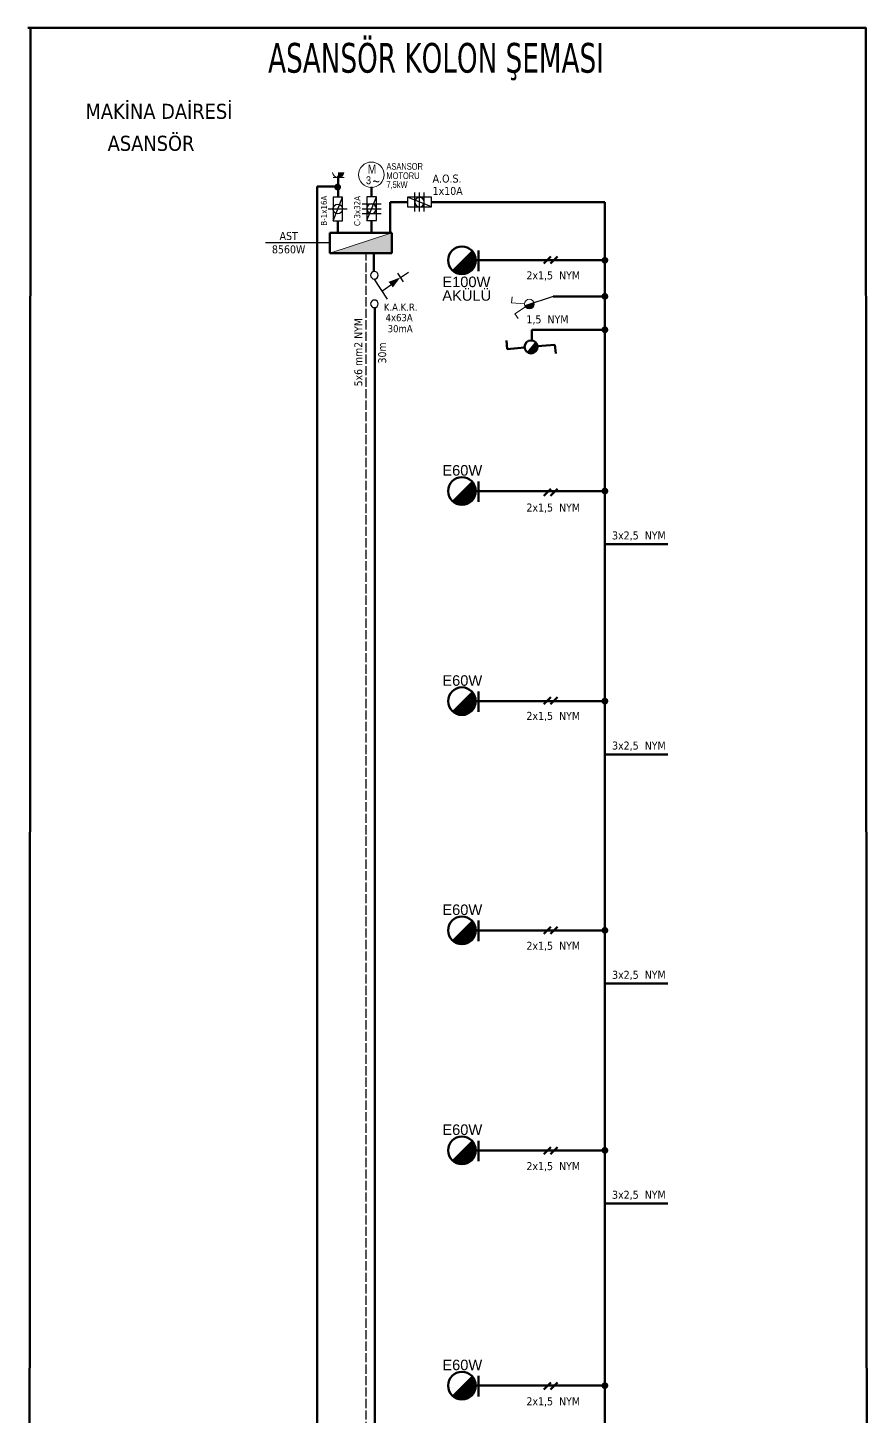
# Model space of a CAD drawing. Header units: millimetres. Extents: x -1335 to 33749, y 2338 to 5277.
# Drawn here: x 19771 to 20868, y 3401 to 5216 of the extents above; entities that cross this region are included whole.
import ezdxf

# ---------------------------------------------------------------- set-up
doc = ezdxf.new("R2010")
doc.units = ezdxf.units.MM
doc.linetypes.add('ACAD_ISO02W100', pattern=[15, 12, -3])
doc.linetypes.add('DASHED', pattern=[0.75, 0.5, -0.25])
for name, color, linetype in [('00-04', 11, 'Continuous'), ('025', 7, 'Continuous'), ('KOLON SEMASI', 7, 'Continuous')]:
    doc.layers.add(name, color=color, linetype=linetype)
for name, color, linetype, lineweight in [('ACIHAZ', 4, 'Continuous', 50), ('AHAT', 4, 'Continuous', 50), ('DUVAR', 7, 'Continuous', 53), ('MAHAL', 151, 'Continuous', 0), ('SEMBOL', 51, 'Continuous', 0), ('SINGLE_LINE_TEXT', 2, 'Continuous', 20)]:
    doc.layers.add(name, color=color, linetype=linetype, lineweight=lineweight)
doc.layers.add('aydınlatma', color=7, linetype='Continuous', lineweight=30, true_color=0xff6526)
doc.layers.add('elemanlar', color=7, linetype='Continuous', lineweight=9, true_color=0xd90808)
doc.styles.add('ROMANS', font='tahoma.ttf')
doc.styles.get("Standard").update_dxf_attribs({"font": 'arial.ttf'})

# ---------------------------------------------------------------- blocks, each defined once
blk = doc.blocks.new('A$C47DF4D33')
at = {"linetype": 'ByBlock'}
for q in [(0, 19), (0, 0)]:
    blk.add_line((0, 10.2), q, dxfattribs=at)
at = {"color": 0, "linetype": 'ByBlock'}
blk.add_arc((9.6, 10.1), 9.6, 94.8559, 265.1441, dxfattribs=at)
blk = doc.blocks.new('A$C07002ADE')
at = {"layer": 'aydınlatma'}
blk.add_hatch(color=0, dxfattribs=at).paths.add_polyline_path([(8.8, 10.3), (0, 10.3), (0, 0.6, 0.393358)])
at = {"xscale": -1}
blk.add_blockref('A$C47DF4D33', (8.8, 0), dxfattribs=at)
blk = doc.blocks.new('etanjpriz')
blk.add_blockref('A$C07002ADE', (-8.8, -10.1))
blk = doc.blocks.new('3AOS')
at = {"color": 11, "linetype": 'Continuous'}
for p, q in [((0, -5), (0, 5)), ((0, 5), (25, 5)), ((7.5, -10), (7.5, 10)), ((12.5, -10), (12.5, 10)), ((17.5, -10), (17.5, 10)), ((25, 5), (25, -5)), ((25, -5), (0, -5))]:
    blk.add_line(p, q, dxfattribs=at)
at = {"color": 11}
blk.add_line((0, -5), (25, 5), dxfattribs=at)
blk.add_circle((12.5, 0), 5, dxfattribs=at)
blk = doc.blocks.new('KAR')
at = {"color": 11, "linetype": 'Continuous'}
for p, q in [((-2, 24.2), (-11, 30.3)), ((-6.3, 27.2), (-0.8, 35.7)), ((-20.8, 7.9), (-11.5, 20.6)), ((-7.9, -0.7), (-29, 13.5))]:
    blk.add_line(p, q, dxfattribs=at)
blk.add_lwpolyline([(-13.9, 17.1, 7.33, 0, 0), (-6.3, 27.1, 0, 0, 0)], format="xyseb", dxfattribs=at)
at = {"color": 11}
for centre in [(-34, 0), (-4, 0)]:
    blk.add_circle(centre, 4, dxfattribs=at)
blk = doc.blocks.new('EEAP')
at = {"layer": 'ACIHAZ', "color": 4}
for p, q in [((0, 21.6), (0, 0)), ((15.9, 17.6), (-14.3, 17.6))]:
    blk.add_line(p, q, dxfattribs=at)
at = {"layer": 'ACIHAZ', "color": 4, "const_width": 20.4}
for points in [[(-7.2, 34.8, 0.414214), (7.2, 34.8, 1)], [(7.2, 34.8, 0.414214), (7.2, 49.2, 1)]]:
    blk.add_lwpolyline(points, format="xyb", dxfattribs=at)
at = {"layer": 'ACIHAZ', "color": 4}
blk.add_circle((0, 42), 20.4, dxfattribs=at)
blk = doc.blocks.new('Anahtar_Komutatör')
at = {"layer": 'SEMBOL'}
for p, q in [((-6.7, 21.6), (-13.8, 19.3)), ((-6.7, 21.6), (-1.9, 5.9)), ((8.4, 21.6), (2.3, 5.8)), ((8.4, 21.6), (15.3, 18.7))]:
    blk.add_line(p, q, dxfattribs=at)
blk.add_circle((0, 0), 6.25, dxfattribs=at)

msp = doc.modelspace()

# ---------------------------------------------------------------- hatches: boundary and pattern name
at = {"layer": 'AHAT', "linetype": 'DASHED', "lineweight": 50}
msp.add_hatch(color=256, dxfattribs=at).paths.add_polyline_path([(20423.1, 4791.9, 0.414214), (20435.1, 4793.1, 0.414214), (20433.9, 4805)])
at = {"layer": 'MAHAL'}
h = msp.add_hatch(color=256, dxfattribs=at)
h.set_gradient(color1=(196, 130, 59), color2=(196, 130, 59), one_color=1, tint=0.5)
h.paths.add_polyline_path([(20246.5, 4920.9), (20246.5, 4947.5), (20165.5, 4920.9)])
at = {"layer": 'SEMBOL'}
h = msp.add_hatch(color=256, dxfattribs=at)
h.dxf.hatch_style = 1
h.paths.add_polyline_path([(20420.3, 4852.2, 0.841147), (20432.5, 4854.4, 0.073713), (20432.2, 4856.2)])

# ---------------------------------------------------------------- linework, layer by layer
at = {"color": 11, "linetype": 'Continuous'}
for p, q in [((20182.2, 4994.2), (20169.8, 4994.2)), ((20169.8, 4994.2), (20169.8, 4963.1)), ((20182.2, 4963.1), (20182.2, 4994.2)), ((20163.5, 4978.7), (20188.5, 4978.7)), ((20169.8, 4963.1), (20182.2, 4963.1))]:
    msp.add_line(p, q, dxfattribs=at)
at = {"color": 11}
msp.add_line((20169.8, 4963.1), (20182.2, 4994.2), dxfattribs=at)
msp.add_circle((20176, 4978.7), 6.23, dxfattribs=at)
at = {"layer": 'ACIHAZ', "color": 4}
for p, q in [((20165.5, 4920.9), (20165.5, 4947.5)), ((20246.5, 4947.5), (20165.5, 4947.5)), ((20246.5, 4920.9), (20246.5, 4947.5)), ((20246.5, 4920.9), (20165.5, 4920.9)), ((20246.5, 4920.9), (20193.4, 4920.9)), ((20429.4, 4806.9), (20429.4, 4820.8))]:
    msp.add_line(p, q, dxfattribs=at)
at = {"layer": 'ACIHAZ', "color": 7}
for p, q in [((20445.2, 4907.3), (20454.2, 4916.4)), ((20453.9, 4907.3), (20462.9, 4916.4)), ((20445.2, 4603.9), (20454.2, 4613)), ((20453.9, 4603.9), (20462.9, 4613)), ((20445.2, 4331.6), (20454.2, 4340.7)), ((20453.9, 4331.6), (20462.9, 4340.7)), ((20445.2, 4031.1), (20454.2, 4040.2)), ((20453.9, 4031.1), (20462.9, 4040.2)), ((20445.2, 3743.1), (20454.2, 3752.2)), ((20453.9, 3743.1), (20462.9, 3752.2)), ((20445.2, 3435.7), (20454.2, 3444.8)), ((20453.9, 3435.7), (20462.9, 3444.8))]:
    msp.add_line(p, q, dxfattribs=at)
at = {"layer": 'ACIHAZ', "color": 2}
for p, q in [((20397.5, 4795.3), (20396.4, 4807)), ((20420.1, 4797.6), (20397.5, 4795.3)), ((20437, 4799.3), (20459.6, 4801.2)), ((20459.6, 4801.2), (20460.7, 4789.9))]:
    msp.add_line(p, q, dxfattribs=at)
msp.add_circle((20428.5, 4798.4), 8.5, dxfattribs=at)
at = {"layer": 'AHAT'}
for p, q in [((20176.6, 4994.2), (20176.6, 5022)), ((20176.6, 5008.1), (20148.9, 5008.1)), ((20148.9, 5008.1), (20148.9, 2696.8)), ((20219.9, 4994.7), (20219.9, 5007.6)), ((20219.9, 4985.3), (20219.9, 4985.3)), ((20219.9, 4972.9), (20219.9, 4972.9)), ((20244.3, 4947.5), (20244.3, 4987.7)), ((20244.3, 4987.7), (20267.2, 4987.7)), ((20298.4, 4987.7), (20525, 4987.7)), ((20525, 4987.7), (20525, 2897)), ((20176, 4963.1), (20176, 4947.5)), ((20219.9, 4947.5), (20219.9, 4963.5)), ((20223.2, 4897.1), (20223.2, 4920.9)), ((20223.2, 4897.1), (20223.2, 4920.9)), ((20375.4, 4911.6), (20525, 4911.6)), ((20223.2, 4887), (20223.2, 4887.2)), ((20457.3, 4864.5), (20525, 4864.5)), ((20224.5, 4849.8), (20224.5, 2710.8)), ((20429.4, 4820.8), (20525, 4820.8)), ((20375.4, 4610), (20525, 4610)), ((20375.4, 4335.4), (20525, 4335.4)), ((20375.4, 4035.8), (20525, 4035.8)), ((20375.4, 3748.2), (20525, 3748.2)), ((20375.4, 3440.7), (20525, 3440.7))]:
    msp.add_line(p, q, dxfattribs=at)
at = {"layer": 'AHAT', "const_width": 4.43}
for points in [[(20173.6, 5007.3, 1), (20178, 5007.3, 1)], [(20522.8, 4911.6, 1), (20527.2, 4911.6, 1)], [(20522.8, 4864.5, 1), (20527.2, 4864.5, 1)], [(20522.8, 4820.8, 1), (20527.2, 4820.8, 1)], [(20522.8, 4610, 1), (20527.2, 4610, 1)], [(20522.8, 4335.4, 1), (20527.2, 4335.4, 1)], [(20522.8, 4035.8, 1), (20527.2, 4035.8, 1)], [(20522.8, 3748.2, 1), (20527.2, 3748.2, 1)], [(20522.8, 3440.7, 1), (20527.2, 3440.7, 1)]]:
    msp.add_lwpolyline(points, format="xyb", close=True, dxfattribs=at)
at = {"layer": 'aydınlatma'}
msp.add_line((20457.3, 4864.5), (20420.3, 4852.2), dxfattribs=at)
at = {"layer": 'DUVAR'}
for p, q in [((20525, 4540.5), (20607.2, 4540.5)), ((20525, 4265.8), (20607.2, 4265.8)), ((20525, 3966.2), (20607.2, 3966.2)), ((20525, 3678.7), (20607.2, 3678.7))]:
    msp.add_line(p, q, dxfattribs=at)
msp.add_lwpolyline([(19774.5, 5215.6), (19773, 2412.5), (20867.7, 2412.5), (20865.7, 5215.6), (19771, 5215.6)], dxfattribs=at)
at = {"layer": 'KOLON SEMASI', "color": 7}
msp.add_line((20081.8, 4935.1), (20164.7, 4935.1), dxfattribs=at)
at = {"layer": 'KOLON SEMASI', "color": 7, "linetype": 'ACAD_ISO02W100'}
msp.add_line((20213.3, 2646.3), (20213.3, 4920.9), dxfattribs=at)
at = {"layer": 'MAHAL'}
msp.add_line((20165.5, 4920.9), (20246.5, 4947.5), dxfattribs=at)
at = {"layer": 'SINGLE_LINE_TEXT', "linetype": 'Continuous'}
msp.add_circle((20219.9, 5023.5), 16.6, dxfattribs=at)

# ---------------------------------------------------------------- block references
at = {"layer": '00-04', "xscale": -1.24623182041426, "yscale": 1.24623182041426, "zscale": 1.24623182041426, "rotation": 270}
for name, p in [('3AOS', (20220.2, 4963.5)), ('KAR', (20223.9, 4897.1))]:
    msp.add_blockref(name, p, dxfattribs=at)
at = {"layer": '00-04', "xscale": -1.24623182041426, "yscale": 1.24623182041426, "zscale": 1.24623182041426}
msp.add_blockref('3AOS', (20298.4, 4987.7), dxfattribs=at)
at = {"layer": 'AHAT', "xscale": -0.8857346759598453, "yscale": 0.8857346759598453, "zscale": 0.8857346759639014, "rotation": 90}
for p in [(20375.4, 4911.6), (20375.4, 4610), (20375.4, 4335.4), (20375.4, 4035.8), (20375.4, 3748.2), (20375.4, 3440.7)]:
    msp.add_blockref('EEAP', p, dxfattribs=at)
at = {"layer": 'elemanlar', "xscale": -0.761729290665645, "yscale": 0.761729290665645, "zscale": 0.7617292906645265, "rotation": 90}
msp.add_blockref('etanjpriz', (20176.6, 5019.8), dxfattribs=at)
at = {"layer": 'SEMBOL', "xscale": 1.009447774535958, "yscale": 1.009447774535958, "zscale": 1.009447774535958, "rotation": 106.863347657335}
msp.add_blockref('Anahtar_Komutatör', (20426.2, 4854.4), dxfattribs=at)

# ---------------------------------------------------------------- texts
for s, p in [('E100W', (20312.6, 4876.6)), ('AKÜLÜ', (20312.6, 4858.8)), ('E60W', (20312.6, 4630.2)), ('E60W', (20312.6, 4355.5)), ('E60W', (20312.6, 4055.9)), ('E60W', (20312.6, 3768.4)), ('E60W', (20312.6, 3460.9))]:
    msp.add_text(s, height=13.71).set_placement(p)
at = {"layer": '025', "style": 'ROMANS', "width": 0.75}
msp.add_text('ASANSÖR KOLON ŞEMASI ', height=38.803, dxfattribs=at).set_placement((20085, 5156.9))
at = {"layer": 'KOLON SEMASI', "color": 21, "style": 'ROMANS'}
for s, height, p in [(' MAKİNA DAİRESİ', 19.725, (19839, 5096.5)), ('ASANSÖR ', 19.73, (19875.4, 5054.7))]:
    msp.add_text(s, height=height, dxfattribs=at).set_placement(p)
at = {"layer": 'KOLON SEMASI', "color": 2, "style": 'ROMANS'}
for s, height, p in [('A.O.S.', 10.46, (20299.9, 5013.2)), ('1x10A', 10.46, (20299.9, 4997.1)), ('8560W', 10.46, (20090, 4920.7)), ('2x1,5  NYM', 10.46, (20422.5, 4886.7)), ('K.A.K.R.', 9.42, (20236.2, 4845.7)), ('4x63A', 9.42, (20238.5, 4832)), ('1,5  NYM', 10.46, (20422.5, 4829.2)), ('30mA', 9.42, (20241.2, 4817.6)), ('2x1,5  NYM', 10.46, (20422.5, 4583.2)), ('3x2,5  NYM', 10.46, (20534.4, 4546.8)), ('2x1,5  NYM', 10.46, (20422.5, 4310.9)), ('3x2,5  NYM', 10.46, (20534.4, 4272.1)), ('2x1,5  NYM', 10.46, (20422.5, 4010.4)), ('3x2,5  NYM', 10.46, (20534.4, 3972.5)), ('2x1,5  NYM', 10.46, (20422.5, 3722.4)), ('3x2,5  NYM', 10.46, (20534.4, 3685)), ('2x1,5  NYM', 10.46, (20422.5, 3415))]:
    msp.add_text(s, height=height, dxfattribs=at).set_placement(p)
for s, height, p in [('B-1x16A', 7.85, (20161.8, 4956.9)), ('C-3x32A', 7.85, (20205.3, 4956.4)), ('5x6 mm2 NYM ', 10.359, (20208, 4746.8)), ('30m', 10.36, (20239.2, 4776.8))]:
    msp.add_text(s, height=height, rotation=90, dxfattribs=at).set_placement(p)
at = {"layer": 'KOLON SEMASI', "color": 4, "style": 'ROMANS'}
msp.add_text('AST', height=10.46, dxfattribs=at).set_placement((20100, 4938.2))
at = {"layer": 'SINGLE_LINE_TEXT', "linetype": 'Continuous', "width": 0.8}
for s, height, p in [('M', 11.8, (20215.2, 5024.8)), ('3', 10.5, (20212.9, 5011)), ('~', 15, (20221.1, 5007.5))]:
    msp.add_text(s, height=height, dxfattribs=at).set_placement(p)
at = {"layer": 'SINGLE_LINE_TEXT', "color": 6, "linetype": 'Continuous', "width": 0.8}
msp.add_text('ASANSOR', height=8.72, dxfattribs=at).set_placement((20239.6, 5030))
at = {"layer": 'SINGLE_LINE_TEXT', "color": 1, "linetype": 'Continuous', "width": 0.8}
msp.add_text('7,5kW', height=8.72, dxfattribs=at).set_placement((20239.6, 5006.2))
at = {"layer": 'SINGLE_LINE_TEXT', "color": 4, "linetype": 'Continuous', "width": 0.8}
msp.add_text('MOTORU', height=8.72, dxfattribs=at).set_placement((20239.6, 5017.8))

doc.saveas('drawing.dxf')
